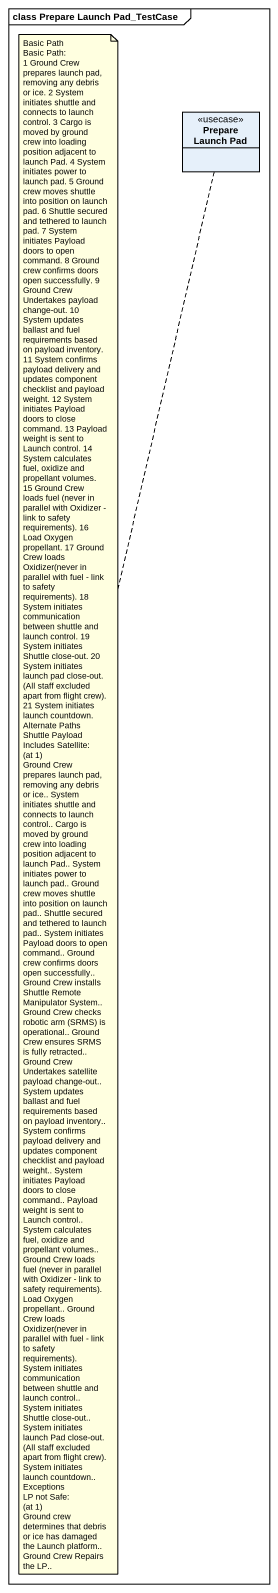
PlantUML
@startuml
mainframe class Prepare Launch Pad_TestCase
hide circle
hide empty members
class "Prepare Launch Pad" as Prepare_Launch_Pad <<usecase>>
note bottom of Prepare_Launch_Pad
  Basic Path
  Basic Path:
  1 Ground Crew prepares launch pad, removing any debris or ice. 2 System initiates shuttle and connects to launch control. 3 Cargo is moved by ground crew into loading position adjacent to launch Pad. 4 System initiates power to launch pad. 5 Ground crew moves shuttle into position on launch pad. 6 Shuttle secured and tethered to launch pad. 7 System initiates Payload doors to open command. 8 Ground crew confirms doors open successfully. 9 Ground Crew Undertakes payload change-out. 10 System updates ballast and fuel requirements based on payload inventory. 11 System confirms payload delivery and updates component checklist and payload weight. 12 System initiates Payload doors to close command. 13 Payload weight is sent to Launch control. 14 System calculates fuel, oxidize and propellant volumes. 15 Ground Crew loads fuel (never in parallel with Oxidizer - link to safety requirements). 16 Load Oxygen propellant. 17 Ground Crew loads Oxidizer(never in parallel with fuel - link to safety requirements). 18 System initiates communication between shuttle and launch control. 19 System initiates Shuttle close-out. 20 System initiates launch pad close-out. (All staff excluded apart from flight crew). 21 System initiates launch countdown.
  Alternate Paths
  Shuttle Payload Includes Satellite:
  (at 1)
  Ground Crew prepares launch pad, removing any debris or ice.. System initiates shuttle and connects to launch control.. Cargo is moved by ground crew into loading position adjacent to launch Pad.. System initiates power to launch pad.. Ground crew moves shuttle into position on launch pad.. Shuttle secured and tethered to launch pad.. System initiates Payload doors to open command.. Ground crew confirms doors open successfully.. Ground Crew installs Shuttle Remote Manipulator System.. Ground Crew checks robotic arm (SRMS) is operational.. Ground Crew ensures SRMS is fully retracted.. Ground Crew Undertakes satellite payload change-out.. System updates ballast and fuel requirements based on payload inventory.. System confirms payload delivery and updates component checklist and payload weight.. System initiates Payload doors to close command.. Payload weight is sent to Launch control.. System calculates fuel, oxidize and propellant volumes.. Ground Crew loads fuel (never in parallel with Oxidizer - link to safety requirements). Load Oxygen propellant.. Ground Crew loads Oxidizer(never in parallel with fuel - link to safety requirements). System initiates communication between shuttle and launch control.. System initiates Shuttle close-out.. System initiates launch Pad close-out. (All staff excluded apart from flight crew). System initiates launch countdown..
  Exceptions
  LP not Safe:
  (at 1)
  Ground crew determines that debris or ice has damaged the Launch platform.. Ground Crew Repairs the LP..
end note
@enduml
